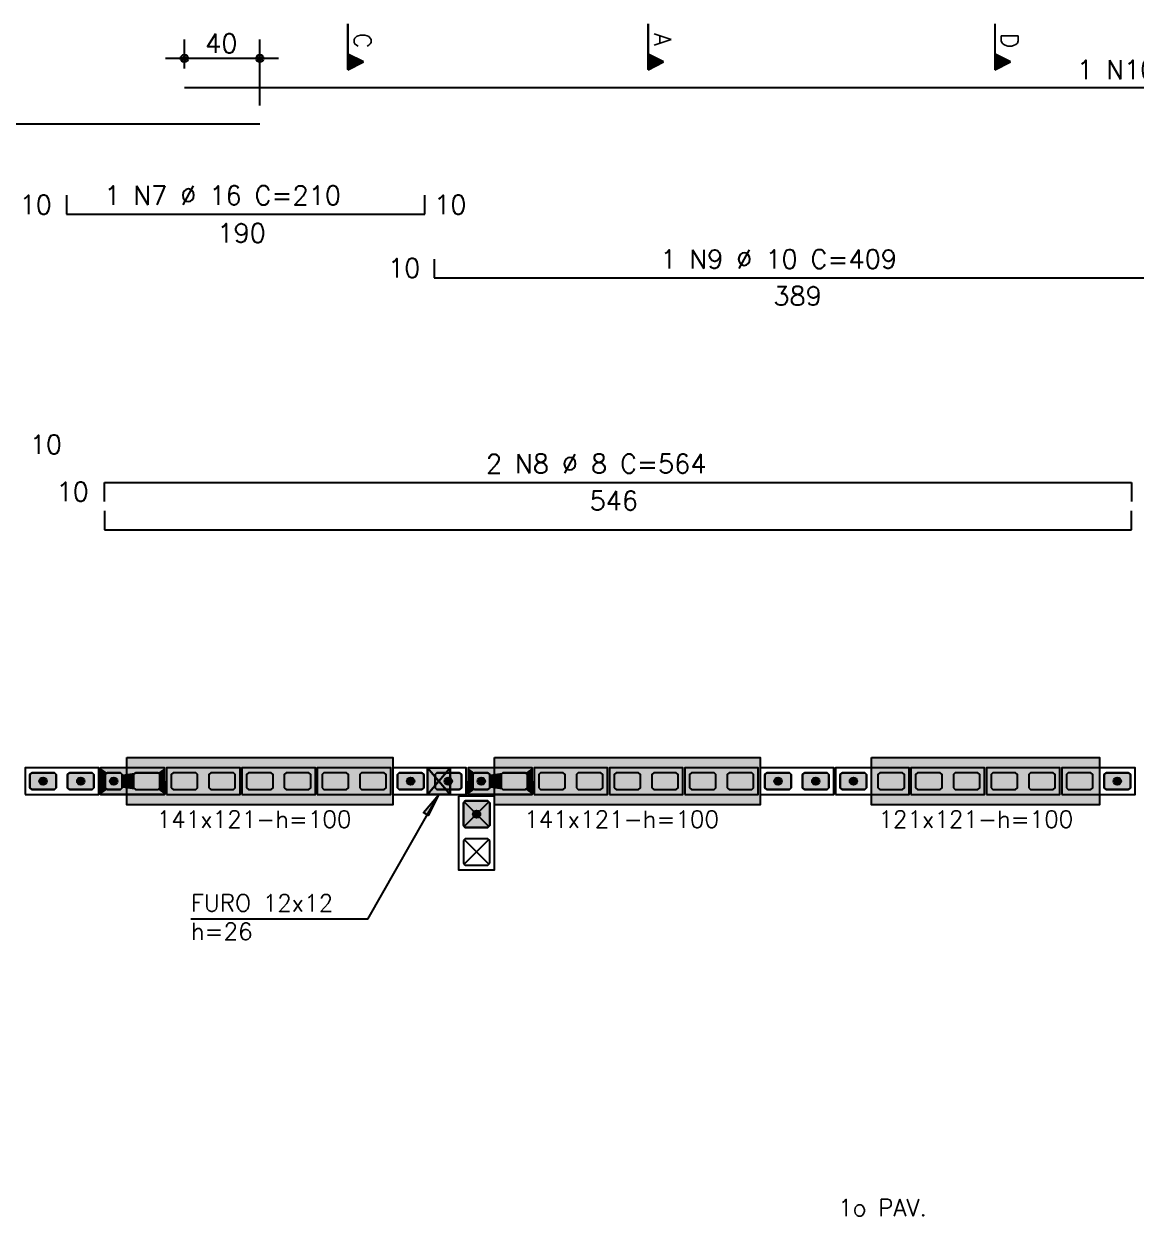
# Model space of a CAD drawing. Extents: x -2 to 121, y -2 to 61.
# Drawn here: x 23.27 to 35.07, y 34.29 to 46.93 of the extents above; entities that cross this region are included whole.
import ezdxf

# ---------------------------------------------------------------- set-up
doc = ezdxf.new("R2010")
doc.units = 0
doc.header["$MEASUREMENT"] = 0
doc.linetypes.add('ESTILO_TQS_0001', pattern=[0.45, 0.3, -0.15])
for name, color, linetype in [('PENA_01', 1, 'CONTINUOUS'), ('PENA_02', 2, 'CONTINUOUS'), ('PENA_03', 3, 'CONTINUOUS'), ('PENA_05', 5, 'CONTINUOUS'), ('PENA_09', 254, 'CONTINUOUS'), ('PENA_11', 252, 'CONTINUOUS'), ('PENA_21', 100, 'CONTINUOUS'), ('PENA_23', 50, 'CONTINUOUS')]:
    doc.layers.add(name, color=color, linetype=linetype)
doc.styles.get("Standard").update_dxf_attribs({"font": 'ROMANS.SHX'})

msp = doc.modelspace()

# ---------------------------------------------------------------- linework, layer by layer
at = {"layer": 'PENA_01', "linetype": 'Continuous'}
for p, q in [((24.97021, 46.458944), (24.97021, 46.767277)), ((25.77021, 46.068944), (25.77021, 46.767277)), ((25.97021, 46.567277), (24.77021, 46.567277)), ((28.20021, 38.68051), (27.94021, 38.42051)), ((28.20021, 38.42051), (27.94021, 38.68051)), ((28.20021, 38.02051), (27.94021, 38.28051)), ((28.20021, 38.28051), (27.94021, 38.02051))]:
    msp.add_line(p, q, dxfattribs=at)
for points in [[(23.33021, 38.83051), (23.35021, 38.81051), (23.59021, 38.81051), (23.61021, 38.83051), (23.61021, 38.97051), (23.59021, 38.99051), (23.35021, 38.99051), (23.33021, 38.97051), (23.33021, 38.83051)], [(23.73021, 38.83051), (23.75021, 38.81051), (23.99021, 38.81051), (24.01021, 38.83051), (24.01021, 38.97051), (23.99021, 38.99051), (23.75021, 38.99051), (23.73021, 38.97051), (23.73021, 38.83051)], [(24.15021, 38.81051), (24.29021, 38.81051), (24.31021, 38.83051), (24.31021, 38.97051), (24.29021, 38.99051), (24.15021, 38.99051), (24.13021, 38.97051), (24.13021, 38.83051), (24.15021, 38.81051)], [(24.45021, 38.81051), (24.69021, 38.81051), (24.71021, 38.83051), (24.71021, 38.97051), (24.69021, 38.99051), (24.45021, 38.99051), (24.43021, 38.97051), (24.43021, 38.83051), (24.45021, 38.81051)], [(24.83021, 38.83051), (24.85021, 38.81051), (25.09021, 38.81051), (25.11021, 38.83051), (25.11021, 38.97051), (25.09021, 38.99051), (24.85021, 38.99051), (24.83021, 38.97051), (24.83021, 38.83051)], [(25.23021, 38.83051), (25.25021, 38.81051), (25.49021, 38.81051), (25.51021, 38.83051), (25.51021, 38.97051), (25.49021, 38.99051), (25.25021, 38.99051), (25.23021, 38.97051), (25.23021, 38.83051)], [(25.63021, 38.83051), (25.65021, 38.81051), (25.89021, 38.81051), (25.91021, 38.83051), (25.91021, 38.97051), (25.89021, 38.99051), (25.65021, 38.99051), (25.63021, 38.97051), (25.63021, 38.83051)], [(26.03021, 38.83051), (26.05021, 38.81051), (26.29021, 38.81051), (26.31021, 38.83051), (26.31021, 38.97051), (26.29021, 38.99051), (26.05021, 38.99051), (26.03021, 38.97051), (26.03021, 38.83051)], [(26.43021, 38.83051), (26.45021, 38.81051), (26.69021, 38.81051), (26.71021, 38.83051), (26.71021, 38.97051), (26.69021, 38.99051), (26.45021, 38.99051), (26.43021, 38.97051), (26.43021, 38.83051)], [(26.83021, 38.83051), (26.85021, 38.81051), (27.09021, 38.81051), (27.11021, 38.83051), (27.11021, 38.97051), (27.09021, 38.99051), (26.85021, 38.99051), (26.83021, 38.97051), (26.83021, 38.83051)], [(27.23021, 38.83051), (27.25021, 38.81051), (27.49021, 38.81051), (27.51021, 38.83051), (27.51021, 38.97051), (27.49021, 38.99051), (27.25021, 38.99051), (27.23021, 38.97051), (27.23021, 38.83051)], [(27.63021, 38.83051), (27.65021, 38.81051), (27.89021, 38.81051), (27.91021, 38.83051), (27.91021, 38.97051), (27.89021, 38.99051), (27.65021, 38.99051), (27.63021, 38.97051), (27.63021, 38.83051)], [(28.05021, 38.81051), (28.19021, 38.81051), (28.21021, 38.83051), (28.21021, 38.97051), (28.19021, 38.99051), (28.05021, 38.99051), (28.03021, 38.97051), (28.03021, 38.83051), (28.05021, 38.81051)], [(28.35021, 38.81051), (28.59021, 38.81051), (28.61021, 38.83051), (28.61021, 38.97051), (28.59021, 38.99051), (28.35021, 38.99051), (28.33021, 38.97051), (28.33021, 38.83051), (28.35021, 38.81051)], [(28.73021, 38.83051), (28.75021, 38.81051), (28.99021, 38.81051), (29.01021, 38.83051), (29.01021, 38.97051), (28.99021, 38.99051), (28.75021, 38.99051), (28.73021, 38.97051), (28.73021, 38.83051)], [(29.13021, 38.83051), (29.15021, 38.81051), (29.39021, 38.81051), (29.41021, 38.83051), (29.41021, 38.97051), (29.39021, 38.99051), (29.15021, 38.99051), (29.13021, 38.97051), (29.13021, 38.83051)], [(29.53021, 38.83051), (29.55021, 38.81051), (29.79021, 38.81051), (29.81021, 38.83051), (29.81021, 38.97051), (29.79021, 38.99051), (29.55021, 38.99051), (29.53021, 38.97051), (29.53021, 38.83051)], [(29.93021, 38.83051), (29.95021, 38.81051), (30.19021, 38.81051), (30.21021, 38.83051), (30.21021, 38.97051), (30.19021, 38.99051), (29.95021, 38.99051), (29.93021, 38.97051), (29.93021, 38.83051)], [(30.33021, 38.83051), (30.35021, 38.81051), (30.59021, 38.81051), (30.61021, 38.83051), (30.61021, 38.97051), (30.59021, 38.99051), (30.35021, 38.99051), (30.33021, 38.97051), (30.33021, 38.83051)], [(30.73021, 38.83051), (30.75021, 38.81051), (30.99021, 38.81051), (31.01021, 38.83051), (31.01021, 38.97051), (30.99021, 38.99051), (30.75021, 38.99051), (30.73021, 38.97051), (30.73021, 38.83051)], [(31.13021, 38.83051), (31.15021, 38.81051), (31.39021, 38.81051), (31.41021, 38.83051), (31.41021, 38.97051), (31.39021, 38.99051), (31.15021, 38.99051), (31.13021, 38.97051), (31.13021, 38.83051)], [(31.53021, 38.83051), (31.55021, 38.81051), (31.79021, 38.81051), (31.81021, 38.83051), (31.81021, 38.97051), (31.79021, 38.99051), (31.55021, 38.99051), (31.53021, 38.97051), (31.53021, 38.83051)], [(31.93021, 38.83051), (31.95021, 38.81051), (32.19021, 38.81051), (32.21021, 38.83051), (32.21021, 38.97051), (32.19021, 38.99051), (31.95021, 38.99051), (31.93021, 38.97051), (31.93021, 38.83051)], [(32.33021, 38.83051), (32.35021, 38.81051), (32.59021, 38.81051), (32.61021, 38.83051), (32.61021, 38.97051), (32.59021, 38.99051), (32.35021, 38.99051), (32.33021, 38.97051), (32.33021, 38.83051)], [(32.73021, 38.83051), (32.75021, 38.81051), (32.99021, 38.81051), (33.01021, 38.83051), (33.01021, 38.97051), (32.99021, 38.99051), (32.75021, 38.99051), (32.73021, 38.97051), (32.73021, 38.83051)], [(33.13021, 38.83051), (33.15021, 38.81051), (33.39021, 38.81051), (33.41021, 38.83051), (33.41021, 38.97051), (33.39021, 38.99051), (33.15021, 38.99051), (33.13021, 38.97051), (33.13021, 38.83051)], [(33.53021, 38.83051), (33.55021, 38.81051), (33.79021, 38.81051), (33.81021, 38.83051), (33.81021, 38.97051), (33.79021, 38.99051), (33.55021, 38.99051), (33.53021, 38.97051), (33.53021, 38.83051)], [(33.93021, 38.83051), (33.95021, 38.81051), (34.19021, 38.81051), (34.21021, 38.83051), (34.21021, 38.97051), (34.19021, 38.99051), (33.95021, 38.99051), (33.93021, 38.97051), (33.93021, 38.83051)], [(34.33021, 38.83051), (34.35021, 38.81051), (34.59021, 38.81051), (34.61021, 38.83051), (34.61021, 38.97051), (34.59021, 38.99051), (34.35021, 38.99051), (34.33021, 38.97051), (34.33021, 38.83051)], [(34.73021, 38.83051), (34.75021, 38.81051), (34.99021, 38.81051), (35.01021, 38.83051), (35.01021, 38.97051), (34.99021, 38.99051), (34.75021, 38.99051), (34.73021, 38.97051), (34.73021, 38.83051)]]:
    msp.add_lwpolyline(points, dxfattribs=at)
at = {"layer": 'PENA_02', "linetype": 'Continuous'}
for points in [[(23.28021, 38.76051), (24.06021, 38.76051), (24.06021, 39.04051), (23.28021, 39.04051), (23.28021, 38.76051)], [(24.08021, 38.76051), (24.76021, 38.76051), (24.76021, 39.04051), (24.08021, 39.04051), (24.08021, 38.76051)], [(24.78021, 38.76051), (25.56021, 38.76051), (25.56021, 39.04051), (24.78021, 39.04051), (24.78021, 38.76051)], [(25.58021, 38.76051), (26.36021, 38.76051), (26.36021, 39.04051), (25.58021, 39.04051), (25.58021, 38.76051)], [(26.38021, 38.76051), (27.16021, 38.76051), (27.16021, 39.04051), (26.38021, 39.04051), (26.38021, 38.76051)], [(27.18021, 38.76051), (27.96021, 38.76051), (27.96021, 39.04051), (27.18021, 39.04051), (27.18021, 38.76051)], [(27.98021, 38.76051), (28.66021, 38.76051), (28.66021, 39.04051), (27.98021, 39.04051), (27.98021, 38.76051)], [(28.68021, 38.76051), (29.46021, 38.76051), (29.46021, 39.04051), (28.68021, 39.04051), (28.68021, 38.76051)], [(29.48021, 38.76051), (30.26021, 38.76051), (30.26021, 39.04051), (29.48021, 39.04051), (29.48021, 38.76051)], [(30.28021, 38.76051), (31.06021, 38.76051), (31.06021, 39.04051), (30.28021, 39.04051), (30.28021, 38.76051)], [(31.08021, 38.76051), (31.86021, 38.76051), (31.86021, 39.04051), (31.08021, 39.04051), (31.08021, 38.76051)], [(31.88021, 38.76051), (32.66021, 38.76051), (32.66021, 39.04051), (31.88021, 39.04051), (31.88021, 38.76051)], [(32.68021, 38.76051), (33.46021, 38.76051), (33.46021, 39.04051), (32.68021, 39.04051), (32.68021, 38.76051)], [(33.48021, 38.76051), (34.26021, 38.76051), (34.26021, 39.04051), (33.48021, 39.04051), (33.48021, 38.76051)], [(34.28021, 38.76051), (35.06021, 38.76051), (35.06021, 39.04051), (34.28021, 39.04051), (34.28021, 38.76051)], [(27.88021, 38.74051), (27.88021, 37.96051), (28.26021, 37.96051), (28.26021, 38.74051), (27.88021, 38.74051)]]:
    msp.add_lwpolyline(points, dxfattribs=at)
at = {"layer": 'PENA_02', "linetype": 'ESTILO_TQS_0001'}
for points in [[(27.95021, 38.69051), (27.93021, 38.67051), (27.93021, 38.43051), (27.95021, 38.41051), (28.19021, 38.41051), (28.21021, 38.43051), (28.21021, 38.67051), (28.19021, 38.69051), (27.95021, 38.69051)], [(27.95021, 38.29051), (27.93021, 38.27051), (27.93021, 38.03051), (27.95021, 38.01051), (28.19021, 38.01051), (28.21021, 38.03051), (28.21021, 38.27051), (28.19021, 38.29051), (27.95021, 38.29051)]]:
    msp.add_lwpolyline(points, dxfattribs=at)
at = {"layer": 'PENA_02', "linetype": 'Continuous'}
for centre, radius in [((24.97021, 46.567277), 0.04), ((24.97021, 46.567277), 0.02), ((25.77021, 46.567277), 0.04), ((25.77021, 46.567277), 0.02)]:
    msp.add_circle(centre, radius, dxfattribs=at)
at = {"layer": 'PENA_03', "linetype": 'Continuous'}
for p, q in [((26.70457, 46.933537), (26.70457, 46.447155)), ((26.705266, 46.61274), (26.705266, 46.933537)), ((29.889802, 46.933537), (29.889802, 46.447155)), ((29.890498, 46.61274), (29.890498, 46.933537)), ((33.571863, 46.933537), (33.571863, 46.447155)), ((33.572559, 46.61274), (33.572559, 46.933537)), ((26.870503, 46.530121), (26.705265, 46.61274)), ((26.705266, 46.448283), (26.705266, 46.61196)), ((26.868942, 46.530121), (26.705266, 46.61196)), ((26.717334, 46.453537), (26.717334, 46.606706)), ((26.730098, 46.459919), (26.730098, 46.600324)), ((26.742862, 46.466301), (26.742862, 46.593942)), ((26.755626, 46.472683), (26.755626, 46.58756)), ((26.76839, 46.479065), (26.76839, 46.581178)), ((26.781154, 46.485447), (26.781154, 46.574796)), ((26.793918, 46.491829), (26.793918, 46.568414)), ((26.806682, 46.498211), (26.806682, 46.562032)), ((26.819446, 46.504593), (26.819446, 46.55565)), ((26.83221, 46.510975), (26.83221, 46.549268)), ((26.844975, 46.517357), (26.844975, 46.542886)), ((30.055735, 46.530121), (29.890497, 46.61274)), ((29.890498, 46.448283), (29.890498, 46.61196)), ((30.054174, 46.530121), (29.890498, 46.61196)), ((29.902566, 46.453537), (29.902566, 46.606706)), ((29.91533, 46.459919), (29.91533, 46.600324)), ((29.928094, 46.466301), (29.928094, 46.593942)), ((29.940858, 46.472683), (29.940858, 46.58756)), ((29.953622, 46.479065), (29.953622, 46.581178)), ((29.966386, 46.485447), (29.966386, 46.574796)), ((29.97915, 46.491829), (29.97915, 46.568414)), ((29.991914, 46.498211), (29.991914, 46.562032)), ((30.004678, 46.504593), (30.004678, 46.55565)), ((30.017442, 46.510975), (30.017442, 46.549268)), ((30.030207, 46.517357), (30.030207, 46.542886)), ((33.737796, 46.530121), (33.572558, 46.61274)), ((33.572559, 46.448283), (33.572559, 46.61196)), ((33.736235, 46.530121), (33.572559, 46.61196)), ((33.584627, 46.453537), (33.584627, 46.606706)), ((33.597391, 46.459919), (33.597391, 46.600324)), ((33.610155, 46.466301), (33.610155, 46.593942)), ((33.622919, 46.472683), (33.622919, 46.58756)), ((33.635683, 46.479065), (33.635683, 46.581178)), ((33.648447, 46.485447), (33.648447, 46.574796)), ((33.661211, 46.491829), (33.661211, 46.568414)), ((33.673975, 46.498211), (33.673975, 46.562032)), ((33.686739, 46.504593), (33.686739, 46.55565)), ((33.699503, 46.510975), (33.699503, 46.549268)), ((33.712268, 46.517357), (33.712268, 46.542886)), ((26.70457, 46.447155), (26.870503, 46.530121)), ((26.705265, 46.448283), (26.868942, 46.530121)), ((26.857739, 46.523739), (26.857739, 46.536503)), ((29.889802, 46.447155), (30.055735, 46.530121)), ((29.890497, 46.448283), (30.054174, 46.530121)), ((30.042971, 46.523739), (30.042971, 46.536503)), ((33.571863, 46.447155), (33.737796, 46.530121)), ((33.572558, 46.448283), (33.736235, 46.530121)), ((33.725032, 46.523739), (33.725032, 46.536503)), ((24.97021, 46.258944), (24.97021, 46.258944)), ((25.77021, 45.868944), (25.77021, 45.868944)), ((27.549614, 39.040511), (27.789614, 38.76051)), ((27.789614, 39.040511), (27.549614, 38.760508)), ((27.790253, 39.04051), (27.550253, 38.76051)), ((27.790254, 38.759739), (27.550253, 39.04051)), ((27.550253, 39.04051), (27.790253, 38.760509)), ((27.790253, 39.04051), (27.550253, 38.760508)), ((26.9169, 37.43791), (27.670313, 38.759809)), ((26.9169, 37.43791), (25.037513, 37.43791))]:
    msp.add_line(p, q, dxfattribs=at)
for points in [[(23.61021, 38.83051), (23.59021, 38.81051), (23.35021, 38.81051), (23.33021, 38.83051), (23.33021, 38.97051), (23.35021, 38.99051), (23.59021, 38.99051), (23.61021, 38.97051), (23.61021, 38.83051)], [(24.01021, 38.83051), (23.99021, 38.81051), (23.75021, 38.81051), (23.73021, 38.83051), (23.73021, 38.97051), (23.75021, 38.99051), (23.99021, 38.99051), (24.01021, 38.97051), (24.01021, 38.83051)], [(24.29021, 38.99051), (24.31021, 38.97051), (24.31021, 38.83051), (24.29021, 38.81051), (24.15021, 38.81051), (24.13021, 38.83051), (24.13021, 38.97051), (24.15021, 38.99051), (24.29021, 38.99051)], [(27.51021, 38.83051), (27.49021, 38.81051), (27.25021, 38.81051), (27.23021, 38.83051), (27.23021, 38.97051), (27.25021, 38.99051), (27.49021, 38.99051), (27.51021, 38.97051), (27.51021, 38.83051)], [(27.549614, 39.040511), (27.789614, 39.040511), (27.789614, 38.76051), (27.549614, 38.760508), (27.549614, 39.040511)], [(27.550253, 39.04051), (27.790253, 39.04051), (27.790254, 38.759739), (27.550254, 38.759739), (27.550253, 39.04051)], [(27.550253, 39.04051), (27.790253, 39.04051), (27.790253, 38.760509), (27.550253, 38.760508), (27.550253, 39.04051)], [(27.91021, 38.83051), (27.89021, 38.81051), (27.65021, 38.81051), (27.63021, 38.83051), (27.63021, 38.97051), (27.65021, 38.99051), (27.89021, 38.99051), (27.91021, 38.97051), (27.91021, 38.83051)], [(28.19021, 38.99051), (28.21021, 38.97051), (28.21021, 38.83051), (28.19021, 38.81051), (28.05021, 38.81051), (28.03021, 38.83051), (28.03021, 38.97051), (28.05021, 38.99051), (28.19021, 38.99051)], [(31.41021, 38.83051), (31.39021, 38.81051), (31.15021, 38.81051), (31.13021, 38.83051), (31.13021, 38.97051), (31.15021, 38.99051), (31.39021, 38.99051), (31.41021, 38.97051), (31.41021, 38.83051)], [(31.81021, 38.83051), (31.79021, 38.81051), (31.55021, 38.81051), (31.53021, 38.83051), (31.53021, 38.97051), (31.55021, 38.99051), (31.79021, 38.99051), (31.81021, 38.97051), (31.81021, 38.83051)], [(32.21021, 38.83051), (32.19021, 38.81051), (31.95021, 38.81051), (31.93021, 38.83051), (31.93021, 38.97051), (31.95021, 38.99051), (32.19021, 38.99051), (32.21021, 38.97051), (32.21021, 38.83051)], [(35.01021, 38.83051), (34.99021, 38.81051), (34.75021, 38.81051), (34.73021, 38.83051), (34.73021, 38.97051), (34.75021, 38.99051), (34.99021, 38.99051), (35.01021, 38.97051), (35.01021, 38.83051)], [(27.670313, 38.759809), (27.555649, 38.53575), (27.50715, 38.568163), (27.670313, 38.759809)], [(28.19021, 38.69051), (28.21021, 38.67051), (28.21021, 38.43051), (28.19021, 38.41051), (27.95021, 38.41051), (27.93021, 38.43051), (27.93021, 38.67051), (27.95021, 38.69051), (28.19021, 38.69051)]]:
    msp.add_lwpolyline(points, dxfattribs=at)
for centre in [(23.47021, 38.90051), (23.87021, 38.90051), (24.22021, 38.90051), (27.37021, 38.90051), (27.77021, 38.90051), (28.12021, 38.90051), (31.27021, 38.90051), (31.67021, 38.90051), (32.07021, 38.90051), (34.87021, 38.90051), (28.07021, 38.55051)]:
    msp.add_circle(centre, 0.04, dxfattribs=at)
for points in [[(23.51021, 38.90051), (23.45021, 38.935151), (23.432623, 38.914191)], [(23.51021, 38.90051), (23.432623, 38.914191), (23.432623, 38.886829)], [(23.51021, 38.90051), (23.432623, 38.886829), (23.45021, 38.865869)], [(23.51021, 38.90051), (23.477156, 38.939902), (23.45021, 38.935151)], [(23.51021, 38.90051), (23.45021, 38.865869), (23.477156, 38.861118)], [(23.51021, 38.90051), (23.500852, 38.926222), (23.477156, 38.939902)], [(23.51021, 38.90051), (23.477156, 38.861118), (23.500852, 38.874799)], [(23.51021, 38.90051), (23.500852, 38.874799), (23.51021, 38.90051)], [(23.91021, 38.90051), (23.85021, 38.935151), (23.832623, 38.914191)], [(23.91021, 38.90051), (23.832623, 38.914191), (23.832623, 38.886829)], [(23.91021, 38.90051), (23.832623, 38.886829), (23.85021, 38.865869)], [(23.91021, 38.90051), (23.877156, 38.939902), (23.85021, 38.935151)], [(23.91021, 38.90051), (23.85021, 38.865869), (23.877156, 38.861118)], [(23.91021, 38.90051), (23.900852, 38.926222), (23.877156, 38.939902)], [(23.91021, 38.90051), (23.877156, 38.861118), (23.900852, 38.874799)], [(23.91021, 38.90051), (23.900852, 38.874799), (23.91021, 38.90051)], [(24.26021, 38.90051), (24.20021, 38.935151), (24.182623, 38.914191)], [(24.26021, 38.90051), (24.182623, 38.914191), (24.182623, 38.886829)], [(24.26021, 38.90051), (24.182623, 38.886829), (24.20021, 38.865869)], [(24.26021, 38.90051), (24.227156, 38.939902), (24.20021, 38.935151)], [(24.26021, 38.90051), (24.20021, 38.865869), (24.227156, 38.861118)], [(24.26021, 38.90051), (24.250852, 38.926222), (24.227156, 38.939902)], [(24.26021, 38.90051), (24.227156, 38.861118), (24.250852, 38.874799)], [(24.26021, 38.90051), (24.250852, 38.874799), (24.26021, 38.90051)], [(27.41021, 38.90051), (27.35021, 38.935151), (27.332623, 38.914191)], [(27.41021, 38.90051), (27.332623, 38.914191), (27.332623, 38.886829)], [(27.41021, 38.90051), (27.332623, 38.886829), (27.35021, 38.865869)], [(27.41021, 38.90051), (27.377156, 38.939902), (27.35021, 38.935151)], [(27.41021, 38.90051), (27.35021, 38.865869), (27.377156, 38.861118)], [(27.41021, 38.90051), (27.400852, 38.926222), (27.377156, 38.939902)], [(27.41021, 38.90051), (27.377156, 38.861118), (27.400852, 38.874799)], [(27.41021, 38.90051), (27.400852, 38.874799), (27.41021, 38.90051)], [(27.81021, 38.90051), (27.75021, 38.935151), (27.732623, 38.914191)], [(27.81021, 38.90051), (27.732623, 38.914191), (27.732623, 38.886829)], [(27.81021, 38.90051), (27.732623, 38.886829), (27.75021, 38.865869)], [(27.81021, 38.90051), (27.777156, 38.939902), (27.75021, 38.935151)], [(27.81021, 38.90051), (27.75021, 38.865869), (27.777156, 38.861118)], [(27.81021, 38.90051), (27.800852, 38.926222), (27.777156, 38.939902)], [(27.81021, 38.90051), (27.777156, 38.861118), (27.800852, 38.874799)], [(27.81021, 38.90051), (27.800852, 38.874799), (27.81021, 38.90051)], [(28.16021, 38.90051), (28.10021, 38.935151), (28.082623, 38.914191)], [(28.16021, 38.90051), (28.082623, 38.914191), (28.082623, 38.886829)], [(28.16021, 38.90051), (28.082623, 38.886829), (28.10021, 38.865869)], [(28.16021, 38.90051), (28.127156, 38.939902), (28.10021, 38.935151)], [(28.16021, 38.90051), (28.10021, 38.865869), (28.127156, 38.861118)], [(28.16021, 38.90051), (28.150852, 38.926222), (28.127156, 38.939902)], [(28.16021, 38.90051), (28.127156, 38.861118), (28.150852, 38.874799)], [(28.16021, 38.90051), (28.150852, 38.874799), (28.16021, 38.90051)], [(31.31021, 38.90051), (31.25021, 38.935151), (31.232623, 38.914191)], [(31.31021, 38.90051), (31.232623, 38.914191), (31.232623, 38.886829)], [(31.31021, 38.90051), (31.232623, 38.886829), (31.25021, 38.865869)], [(31.31021, 38.90051), (31.277156, 38.939902), (31.25021, 38.935151)], [(31.31021, 38.90051), (31.25021, 38.865869), (31.277156, 38.861118)], [(31.31021, 38.90051), (31.300852, 38.926222), (31.277156, 38.939902)], [(31.31021, 38.90051), (31.277156, 38.861118), (31.300852, 38.874799)], [(31.31021, 38.90051), (31.300852, 38.874799), (31.31021, 38.90051)], [(31.71021, 38.90051), (31.65021, 38.935151), (31.632623, 38.914191)], [(31.71021, 38.90051), (31.632623, 38.914191), (31.632623, 38.886829)], [(31.71021, 38.90051), (31.632623, 38.886829), (31.65021, 38.865869)], [(31.71021, 38.90051), (31.677156, 38.939902), (31.65021, 38.935151)], [(31.71021, 38.90051), (31.65021, 38.865869), (31.677156, 38.861118)], [(31.71021, 38.90051), (31.700852, 38.926222), (31.677156, 38.939902)], [(31.71021, 38.90051), (31.677156, 38.861118), (31.700852, 38.874799)], [(31.71021, 38.90051), (31.700852, 38.874799), (31.71021, 38.90051)], [(32.11021, 38.90051), (32.05021, 38.935151), (32.032623, 38.914191)], [(32.11021, 38.90051), (32.032623, 38.914191), (32.032623, 38.886829)], [(32.11021, 38.90051), (32.032623, 38.886829), (32.05021, 38.865869)], [(32.11021, 38.90051), (32.077156, 38.939902), (32.05021, 38.935151)], [(32.11021, 38.90051), (32.05021, 38.865869), (32.077156, 38.861118)], [(32.11021, 38.90051), (32.100852, 38.926222), (32.077156, 38.939902)], [(32.11021, 38.90051), (32.077156, 38.861118), (32.100852, 38.874799)], [(32.11021, 38.90051), (32.100852, 38.874799), (32.11021, 38.90051)], [(34.91021, 38.90051), (34.85021, 38.935151), (34.832623, 38.914191)], [(34.91021, 38.90051), (34.832623, 38.914191), (34.832623, 38.886829)], [(34.91021, 38.90051), (34.832623, 38.886829), (34.85021, 38.865869)], [(34.91021, 38.90051), (34.877156, 38.939902), (34.85021, 38.935151)], [(34.91021, 38.90051), (34.85021, 38.865869), (34.877156, 38.861118)], [(34.91021, 38.90051), (34.900852, 38.926222), (34.877156, 38.939902)], [(34.91021, 38.90051), (34.877156, 38.861118), (34.900852, 38.874799)], [(34.91021, 38.90051), (34.900852, 38.874799), (34.91021, 38.90051)], [(27.670313, 38.759809), (27.555649, 38.53575), (27.50715, 38.568163)], [(27.670313, 38.759809), (27.50715, 38.568163), (27.670313, 38.759809)], [(28.11021, 38.55051), (28.05021, 38.585151), (28.032623, 38.564191)], [(28.11021, 38.55051), (28.077156, 38.589902), (28.05021, 38.585151)], [(28.11021, 38.55051), (28.100852, 38.576222), (28.077156, 38.589902)], [(28.11021, 38.55051), (28.032623, 38.564191), (28.032623, 38.536829)], [(28.11021, 38.55051), (28.032623, 38.536829), (28.05021, 38.515869)], [(28.11021, 38.55051), (28.05021, 38.515869), (28.077156, 38.511118)], [(28.11021, 38.55051), (28.077156, 38.511118), (28.100852, 38.524799)], [(28.11021, 38.55051), (28.100852, 38.524799), (28.11021, 38.55051)]]:
    msp.add_solid(points, dxfattribs=at)
at = {"layer": 'PENA_05', "linetype": 'Continuous'}
for p, q in [((24.97021, 46.258944), (43.12021, 46.258944)), ((25.77021, 45.868944), (7.68021, 45.868944)), ((23.72021, 45.115145), (23.72021, 44.915145)), ((27.52021, 44.915145), (27.52021, 45.115145)), ((23.72021, 44.915145), (27.52021, 44.915145)), ((27.62021, 44.438186), (27.62021, 44.238186)), ((27.62021, 44.238186), (35.42021, 44.238186)), ((24.12021, 41.867995), (24.12021, 42.067995)), ((24.12021, 42.067995), (35.02021, 42.067995)), ((35.02021, 42.067995), (35.02021, 41.867995)), ((24.12021, 41.767995), (24.12021, 41.567995)), ((35.02021, 41.567995), (35.02021, 41.767995)), ((24.12021, 41.567995), (35.02021, 41.567995))]:
    msp.add_line(p, q, dxfattribs=at)
at = {"layer": 'PENA_09', "linetype": 'Continuous'}
for points in [[(27.670088, 38.900318), (27.790253, 39.04051), (27.550253, 39.04051), (27.670088, 38.900318)], [(27.550254, 38.760511), (27.670088, 38.900318), (27.550253, 39.04051), (27.550254, 38.760511)], [(27.790254, 38.759739), (27.790253, 39.04051), (27.670088, 38.900318), (27.790254, 38.759739)], [(27.670088, 38.900318), (27.550254, 38.760511), (27.550254, 38.759739), (27.790254, 38.759739), (27.670088, 38.900318)]]:
    msp.add_lwpolyline(points, dxfattribs=at)
for points in [[(27.670088, 38.900318), (27.790253, 39.04051), (27.550253, 39.04051)], [(27.670088, 38.900318), (27.550253, 39.04051), (27.670088, 38.900318)], [(27.550254, 38.760511), (27.670088, 38.900318), (27.550253, 39.04051)], [(27.550254, 38.760511), (27.550253, 39.04051), (27.550254, 38.760511)], [(27.790254, 38.759739), (27.790253, 39.04051), (27.670088, 38.900318)], [(27.670088, 38.900318), (27.550254, 38.760511), (27.550254, 38.760511)], [(27.670088, 38.900318), (27.550254, 38.760511), (27.790254, 38.759739)], [(27.790254, 38.759739), (27.670088, 38.900318), (27.790254, 38.759739)], [(27.670088, 38.900318), (27.790254, 38.759739), (27.670088, 38.900318)]]:
    msp.add_solid(points, dxfattribs=at)
at = {"layer": 'PENA_11', "linetype": 'Continuous'}
for points in [[(23.61021, 38.83051), (23.33021, 38.97051), (23.35021, 38.99051)], [(23.61021, 38.83051), (23.33021, 38.83051), (23.33021, 38.97051)], [(23.61021, 38.83051), (23.35021, 38.99051), (23.59021, 38.99051)], [(23.61021, 38.83051), (23.59021, 38.99051), (23.61021, 38.97051)], [(23.61021, 38.83051), (23.61021, 38.97051), (23.61021, 38.83051)], [(24.01021, 38.83051), (23.73021, 38.97051), (23.75021, 38.99051)], [(24.01021, 38.83051), (23.73021, 38.83051), (23.73021, 38.97051)], [(24.01021, 38.83051), (23.75021, 38.99051), (23.99021, 38.99051)], [(24.01021, 38.83051), (23.99021, 38.99051), (24.01021, 38.97051)], [(24.01021, 38.83051), (24.01021, 38.97051), (24.01021, 38.83051)], [(24.29021, 38.99051), (24.15021, 38.81051), (24.13021, 38.83051)], [(24.29021, 38.99051), (24.13021, 38.83051), (24.13021, 38.97051)], [(24.29021, 38.99051), (24.13021, 38.97051), (24.15021, 38.99051)], [(24.29021, 38.99051), (24.29021, 38.81051), (24.15021, 38.81051)], [(24.29021, 38.99051), (24.15021, 38.99051), (24.29021, 38.99051)], [(24.29021, 38.99051), (24.31021, 38.97051), (24.31021, 38.83051)], [(24.29021, 38.99051), (24.31021, 38.83051), (24.29021, 38.81051)], [(27.51021, 38.83051), (27.23021, 38.97051), (27.25021, 38.99051)], [(27.51021, 38.83051), (27.23021, 38.83051), (27.23021, 38.97051)], [(27.51021, 38.83051), (27.25021, 38.99051), (27.49021, 38.99051)], [(27.51021, 38.83051), (27.49021, 38.99051), (27.51021, 38.97051)], [(27.51021, 38.83051), (27.51021, 38.97051), (27.51021, 38.83051)], [(27.91021, 38.83051), (27.63021, 38.97051), (27.65021, 38.99051)], [(27.91021, 38.83051), (27.63021, 38.83051), (27.63021, 38.97051)], [(27.91021, 38.83051), (27.65021, 38.99051), (27.89021, 38.99051)], [(27.91021, 38.83051), (27.89021, 38.99051), (27.91021, 38.97051)], [(27.91021, 38.83051), (27.91021, 38.97051), (27.91021, 38.83051)], [(28.19021, 38.99051), (28.05021, 38.81051), (28.03021, 38.83051)], [(28.19021, 38.99051), (28.03021, 38.83051), (28.03021, 38.97051)], [(28.19021, 38.99051), (28.03021, 38.97051), (28.05021, 38.99051)], [(28.19021, 38.99051), (28.19021, 38.81051), (28.05021, 38.81051)], [(28.19021, 38.99051), (28.05021, 38.99051), (28.19021, 38.99051)], [(28.19021, 38.99051), (28.21021, 38.97051), (28.21021, 38.83051)], [(28.19021, 38.99051), (28.21021, 38.83051), (28.19021, 38.81051)], [(31.41021, 38.83051), (31.13021, 38.97051), (31.15021, 38.99051)], [(31.41021, 38.83051), (31.13021, 38.83051), (31.13021, 38.97051)], [(31.41021, 38.83051), (31.15021, 38.99051), (31.39021, 38.99051)], [(31.41021, 38.83051), (31.39021, 38.99051), (31.41021, 38.97051)], [(31.41021, 38.83051), (31.41021, 38.97051), (31.41021, 38.83051)], [(31.81021, 38.83051), (31.53021, 38.97051), (31.55021, 38.99051)], [(31.81021, 38.83051), (31.53021, 38.83051), (31.53021, 38.97051)], [(31.81021, 38.83051), (31.55021, 38.99051), (31.79021, 38.99051)], [(31.81021, 38.83051), (31.79021, 38.99051), (31.81021, 38.97051)], [(31.81021, 38.83051), (31.81021, 38.97051), (31.81021, 38.83051)], [(32.21021, 38.83051), (31.93021, 38.97051), (31.95021, 38.99051)], [(32.21021, 38.83051), (31.93021, 38.83051), (31.93021, 38.97051)], [(32.21021, 38.83051), (31.95021, 38.99051), (32.19021, 38.99051)], [(32.21021, 38.83051), (32.19021, 38.99051), (32.21021, 38.97051)], [(32.21021, 38.83051), (32.21021, 38.97051), (32.21021, 38.83051)], [(35.01021, 38.83051), (34.73021, 38.97051), (34.75021, 38.99051)], [(35.01021, 38.83051), (34.73021, 38.83051), (34.73021, 38.97051)], [(35.01021, 38.83051), (34.75021, 38.99051), (34.99021, 38.99051)], [(35.01021, 38.83051), (34.99021, 38.99051), (35.01021, 38.97051)], [(35.01021, 38.83051), (35.01021, 38.97051), (35.01021, 38.83051)], [(23.61021, 38.83051), (23.35021, 38.81051), (23.33021, 38.83051)], [(23.61021, 38.83051), (23.59021, 38.81051), (23.35021, 38.81051)], [(24.01021, 38.83051), (23.75021, 38.81051), (23.73021, 38.83051)], [(24.01021, 38.83051), (23.99021, 38.81051), (23.75021, 38.81051)], [(27.51021, 38.83051), (27.25021, 38.81051), (27.23021, 38.83051)], [(27.51021, 38.83051), (27.49021, 38.81051), (27.25021, 38.81051)], [(27.91021, 38.83051), (27.65021, 38.81051), (27.63021, 38.83051)], [(27.91021, 38.83051), (27.89021, 38.81051), (27.65021, 38.81051)], [(31.41021, 38.83051), (31.15021, 38.81051), (31.13021, 38.83051)], [(31.41021, 38.83051), (31.39021, 38.81051), (31.15021, 38.81051)], [(31.81021, 38.83051), (31.55021, 38.81051), (31.53021, 38.83051)], [(31.81021, 38.83051), (31.79021, 38.81051), (31.55021, 38.81051)], [(32.21021, 38.83051), (31.95021, 38.81051), (31.93021, 38.83051)], [(32.21021, 38.83051), (32.19021, 38.81051), (31.95021, 38.81051)], [(35.01021, 38.83051), (34.75021, 38.81051), (34.73021, 38.83051)], [(35.01021, 38.83051), (34.99021, 38.81051), (34.75021, 38.81051)], [(28.19021, 38.69051), (27.95021, 38.41051), (27.93021, 38.43051)], [(28.19021, 38.69051), (27.93021, 38.43051), (27.93021, 38.67051)], [(28.19021, 38.69051), (27.93021, 38.67051), (27.95021, 38.69051)], [(28.19021, 38.69051), (28.19021, 38.41051), (27.95021, 38.41051)], [(28.19021, 38.69051), (27.95021, 38.69051), (28.19021, 38.69051)], [(28.19021, 38.69051), (28.21021, 38.67051), (28.21021, 38.43051)], [(28.19021, 38.69051), (28.21021, 38.43051), (28.19021, 38.41051)]]:
    msp.add_solid(points, dxfattribs=at)
at = {"layer": 'PENA_21', "linetype": 'Continuous'}
for points in [[(24.08021, 38.90051), (24.13021, 38.90051), (24.13021, 38.97051), (24.15021, 38.99051), (24.29021, 38.99051), (24.31021, 38.97051), (24.31021, 38.90051), (24.43021, 38.90051), (24.43021, 38.97051), (24.45021, 38.99051), (24.69021, 38.99051), (24.71021, 38.97051), (24.71021, 38.90051), (24.76021, 38.90051), (24.76021, 39.04051), (24.08021, 39.04051), (24.08021, 38.90051)], [(27.98021, 38.90051), (28.03021, 38.90051), (28.03021, 38.97051), (28.05021, 38.99051), (28.19021, 38.99051), (28.21021, 38.97051), (28.21021, 38.90051), (28.33021, 38.90051), (28.33021, 38.97051), (28.35021, 38.99051), (28.59021, 38.99051), (28.61021, 38.97051), (28.61021, 38.90051), (28.66021, 38.90051), (28.66021, 39.04051), (27.98021, 39.04051), (27.98021, 38.90051)], [(24.08021, 38.90051), (24.13021, 38.90051), (24.13021, 38.83051), (24.15021, 38.81051), (24.29021, 38.81051), (24.31021, 38.83051), (24.31021, 38.90051), (24.43021, 38.90051), (24.43021, 38.83051), (24.45021, 38.81051), (24.69021, 38.81051), (24.71021, 38.83051), (24.71021, 38.90051), (24.76021, 38.90051), (24.76021, 38.76051), (24.08021, 38.76051), (24.08021, 38.90051)], [(27.98021, 38.90051), (28.03021, 38.90051), (28.03021, 38.83051), (28.05021, 38.81051), (28.19021, 38.81051), (28.21021, 38.83051), (28.21021, 38.90051), (28.33021, 38.90051), (28.33021, 38.83051), (28.35021, 38.81051), (28.59021, 38.81051), (28.61021, 38.83051), (28.61021, 38.90051), (28.66021, 38.90051), (28.66021, 38.76051), (27.98021, 38.76051), (27.98021, 38.90051)]]:
    msp.add_lwpolyline(points, dxfattribs=at)
for points in [[(24.76021, 39.04051), (24.08021, 39.04051), (24.15021, 38.99051)], [(24.08021, 39.04051), (24.08021, 38.90051), (24.13021, 38.90051)], [(24.08021, 39.04051), (24.13021, 38.90051), (24.13021, 38.97051)], [(24.08021, 39.04051), (24.13021, 38.97051), (24.15021, 38.99051)], [(24.76021, 39.04051), (24.15021, 38.99051), (24.29021, 38.99051)], [(24.76021, 39.04051), (24.29021, 38.99051), (24.31021, 38.97051)], [(24.76021, 39.04051), (24.31021, 38.97051), (24.45021, 38.99051)], [(24.31021, 38.97051), (24.43021, 38.97051), (24.45021, 38.99051)], [(24.31021, 38.97051), (24.31021, 38.90051), (24.43021, 38.90051)], [(24.31021, 38.97051), (24.43021, 38.90051), (24.43021, 38.97051)], [(24.76021, 39.04051), (24.45021, 38.99051), (24.69021, 38.99051)], [(24.76021, 39.04051), (24.69021, 38.99051), (24.71021, 38.97051)], [(24.76021, 39.04051), (24.71021, 38.97051), (24.76021, 38.90051)], [(24.76021, 38.90051), (24.71021, 38.97051), (24.71021, 38.90051)], [(28.66021, 39.04051), (27.98021, 39.04051), (28.05021, 38.99051)], [(27.98021, 39.04051), (27.98021, 38.90051), (28.03021, 38.90051)], [(27.98021, 39.04051), (28.03021, 38.90051), (28.03021, 38.97051)], [(27.98021, 39.04051), (28.03021, 38.97051), (28.05021, 38.99051)], [(28.66021, 39.04051), (28.05021, 38.99051), (28.19021, 38.99051)], [(28.66021, 39.04051), (28.19021, 38.99051), (28.21021, 38.97051)], [(28.66021, 39.04051), (28.21021, 38.97051), (28.35021, 38.99051)], [(28.21021, 38.97051), (28.33021, 38.97051), (28.35021, 38.99051)], [(28.21021, 38.97051), (28.21021, 38.90051), (28.33021, 38.90051)], [(28.21021, 38.97051), (28.33021, 38.90051), (28.33021, 38.97051)], [(28.66021, 39.04051), (28.35021, 38.99051), (28.59021, 38.99051)], [(28.66021, 39.04051), (28.59021, 38.99051), (28.61021, 38.97051)], [(28.66021, 39.04051), (28.61021, 38.97051), (28.66021, 38.90051)], [(28.66021, 38.90051), (28.61021, 38.97051), (28.61021, 38.90051)], [(24.08021, 38.76051), (24.08021, 38.90051), (24.13021, 38.90051)], [(24.08021, 38.76051), (24.13021, 38.90051), (24.13021, 38.83051)], [(24.08021, 38.76051), (24.13021, 38.83051), (24.15021, 38.81051)], [(24.76021, 38.76051), (24.29021, 38.81051), (24.31021, 38.83051)], [(24.31021, 38.83051), (24.31021, 38.90051), (24.43021, 38.90051)], [(24.31021, 38.83051), (24.43021, 38.90051), (24.43021, 38.83051)], [(24.76021, 38.76051), (24.31021, 38.83051), (24.45021, 38.81051)], [(24.31021, 38.83051), (24.43021, 38.83051), (24.45021, 38.81051)], [(24.76021, 38.76051), (24.69021, 38.81051), (24.71021, 38.83051)], [(24.76021, 38.76051), (24.71021, 38.83051), (24.76021, 38.90051)], [(24.76021, 38.90051), (24.71021, 38.83051), (24.71021, 38.90051)], [(27.98021, 38.76051), (27.98021, 38.90051), (28.03021, 38.90051)], [(27.98021, 38.76051), (28.03021, 38.90051), (28.03021, 38.83051)], [(27.98021, 38.76051), (28.03021, 38.83051), (28.05021, 38.81051)], [(28.66021, 38.76051), (28.19021, 38.81051), (28.21021, 38.83051)], [(28.21021, 38.83051), (28.21021, 38.90051), (28.33021, 38.90051)], [(28.21021, 38.83051), (28.33021, 38.90051), (28.33021, 38.83051)], [(28.66021, 38.76051), (28.21021, 38.83051), (28.35021, 38.81051)], [(28.21021, 38.83051), (28.33021, 38.83051), (28.35021, 38.81051)], [(28.66021, 38.76051), (28.59021, 38.81051), (28.61021, 38.83051)], [(28.66021, 38.76051), (28.61021, 38.83051), (28.66021, 38.90051)], [(28.66021, 38.90051), (28.61021, 38.83051), (28.61021, 38.90051)], [(24.76021, 38.76051), (24.08021, 38.76051), (24.15021, 38.81051)], [(24.76021, 38.76051), (24.15021, 38.81051), (24.29021, 38.81051)], [(24.76021, 38.76051), (24.45021, 38.81051), (24.69021, 38.81051)], [(28.66021, 38.76051), (27.98021, 38.76051), (28.05021, 38.81051)], [(28.66021, 38.76051), (28.05021, 38.81051), (28.19021, 38.81051)], [(28.66021, 38.76051), (28.35021, 38.81051), (28.59021, 38.81051)]]:
    msp.add_solid(points, dxfattribs=at)
at = {"layer": 'PENA_23', "linetype": 'Continuous'}
for points in [[(24.36021, 39.15051), (27.18021, 39.15051), (27.18021, 38.65051), (24.36021, 38.65051), (24.36021, 39.15051)], [(24.36021, 39.15051), (27.18021, 39.15051), (27.18021, 38.65051), (24.36021, 38.65051), (24.36021, 39.15051)], [(28.26021, 39.15051), (31.08021, 39.15051), (31.08021, 38.65051), (28.26021, 38.65051), (28.26021, 39.15051)], [(28.26021, 39.15051), (31.08021, 39.15051), (31.08021, 38.65051), (28.26021, 38.65051), (28.26021, 39.15051)], [(32.26021, 39.15051), (34.68021, 39.15051), (34.68021, 38.65051), (32.26021, 38.65051), (32.26021, 39.15051)], [(32.26021, 39.15051), (34.68021, 39.15051), (34.68021, 38.65051), (32.26021, 38.65051), (32.26021, 39.15051)]]:
    msp.add_lwpolyline(points, dxfattribs=at)
for points in [[(24.36021, 39.15051), (27.18021, 39.15051), (27.18021, 38.65051)], [(24.36021, 39.15051), (27.18021, 38.65051), (24.36021, 38.65051)], [(24.36021, 39.15051), (24.36021, 38.65051), (24.36021, 39.15051)], [(24.36021, 39.15051), (27.18021, 39.15051), (27.18021, 38.65051)], [(24.36021, 39.15051), (27.18021, 38.65051), (24.36021, 38.65051)], [(24.36021, 39.15051), (24.36021, 38.65051), (24.36021, 39.15051)], [(28.26021, 39.15051), (31.08021, 39.15051), (31.08021, 38.65051)], [(28.26021, 39.15051), (31.08021, 38.65051), (28.26021, 38.65051)], [(28.26021, 39.15051), (28.26021, 38.65051), (28.26021, 39.15051)], [(28.26021, 39.15051), (31.08021, 39.15051), (31.08021, 38.65051)], [(28.26021, 39.15051), (31.08021, 38.65051), (28.26021, 38.65051)], [(28.26021, 39.15051), (28.26021, 38.65051), (28.26021, 39.15051)], [(32.26021, 39.15051), (34.68021, 39.15051), (34.68021, 38.65051)], [(32.26021, 39.15051), (34.68021, 38.65051), (32.26021, 38.65051)], [(32.26021, 39.15051), (32.26021, 38.65051), (32.26021, 39.15051)], [(32.26021, 39.15051), (34.68021, 39.15051), (34.68021, 38.65051)], [(32.26021, 39.15051), (34.68021, 38.65051), (32.26021, 38.65051)], [(32.26021, 39.15051), (32.26021, 38.65051), (32.26021, 39.15051)]]:
    msp.add_solid(points, dxfattribs=at)

# ---------------------------------------------------------------- texts
at = {"layer": 'PENA_03', "linetype": 'Continuous'}
for s, height, p in [('40', 0.2, (25.19021, 46.627277)), ('1 N10 %%c 10 C=917', 0.2, (34.442774, 46.348116)), ('1 N7 %%c 16 C=210', 0.2, (24.12021, 45.015145)), ('10', 0.2, (23.22021, 44.915145)), ('10', 0.2, (27.62021, 44.915145)), ('190', 0.2, (25.32021, 44.615145)), ('1 N9 %%c 10 C=409', 0.2, (30.02021, 44.338186)), ('10', 0.2, (27.13021, 44.243186)), ('389', 0.2, (31.22021, 43.948186)), ('10', 0.2, (23.32821, 42.371995)), ('2 N8 %%c 8 C=564', 0.2, (28.17021, 42.167995)), ('10', 0.2, (23.61221, 41.871995)), ('546', 0.2, (29.27021, 41.775995)), ('141x121-h=100', 0.18, (24.675469, 38.406637)), ('141x121-h=100', 0.18, (28.575469, 38.406637)), ('121x121-h=100', 0.18, (32.335003, 38.406637)), ('FURO 12x12', 0.18, (25.037369, 37.518688)), ('h=26', 0.18, (25.03781, 37.216248)), ('1o PAV.', 0.18, (31.908092, 34.286551))]:
    msp.add_text(s, height=height, dxfattribs=at).set_placement(p)
for s, p in [('C', (26.771599, 46.836983)), ('A', (29.956831, 46.836983)), ('D', (33.638892, 46.836983))]:
    msp.add_text(s, height=0.18, rotation=270, dxfattribs=at).set_placement(p)

doc.saveas('drawing.dxf')
